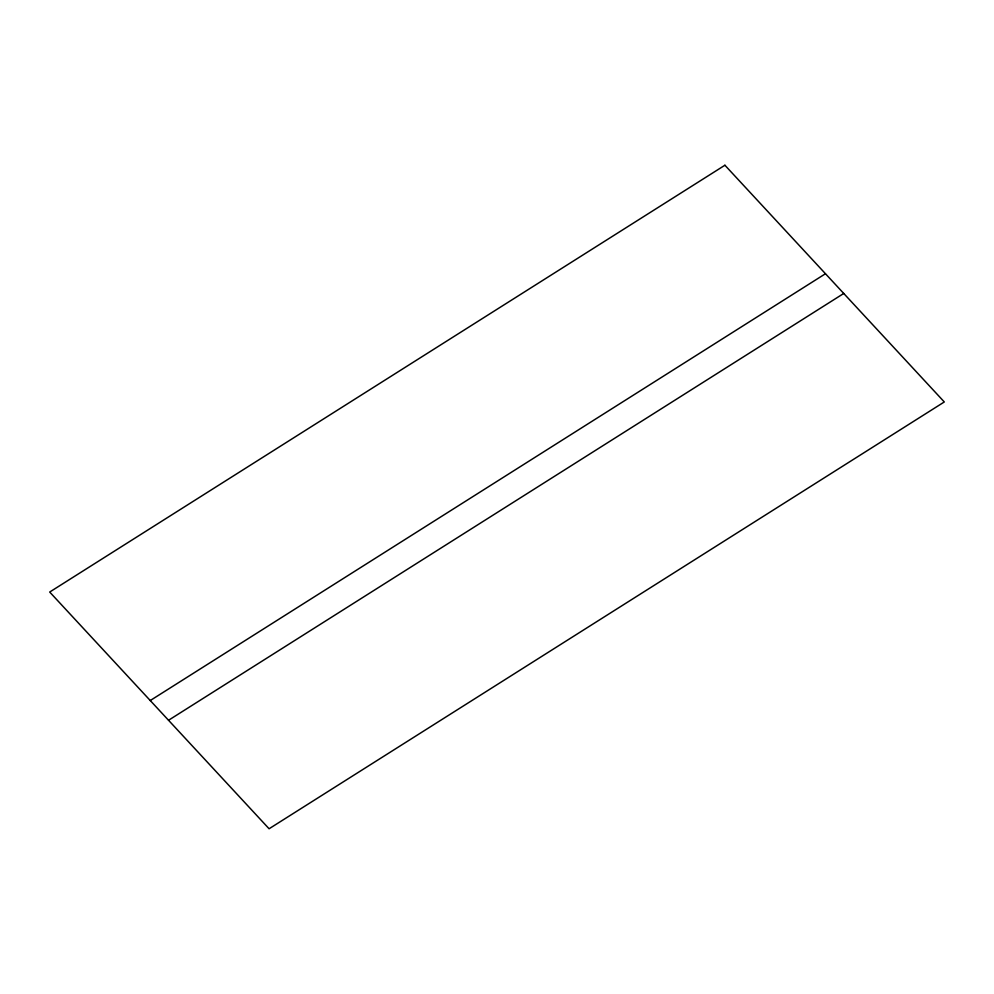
<?xml version="1.0" encoding="UTF-8"?>
<svg xmlns="http://www.w3.org/2000/svg" width="994" height="994" viewBox="0 0 994 994"><rect width="100%" height="100%" fill="white"/><g stroke="black" fill="none" stroke-linecap="round" stroke-linejoin="round"><path stroke-width="1.49" d="M150.256 700.534L825.467 273.735M168.533 720.265L843.744 293.466M724.912 165.24L49.7 592.039L269.088 828.76L944.3 401.961L724.912 165.24"/></g></svg>
